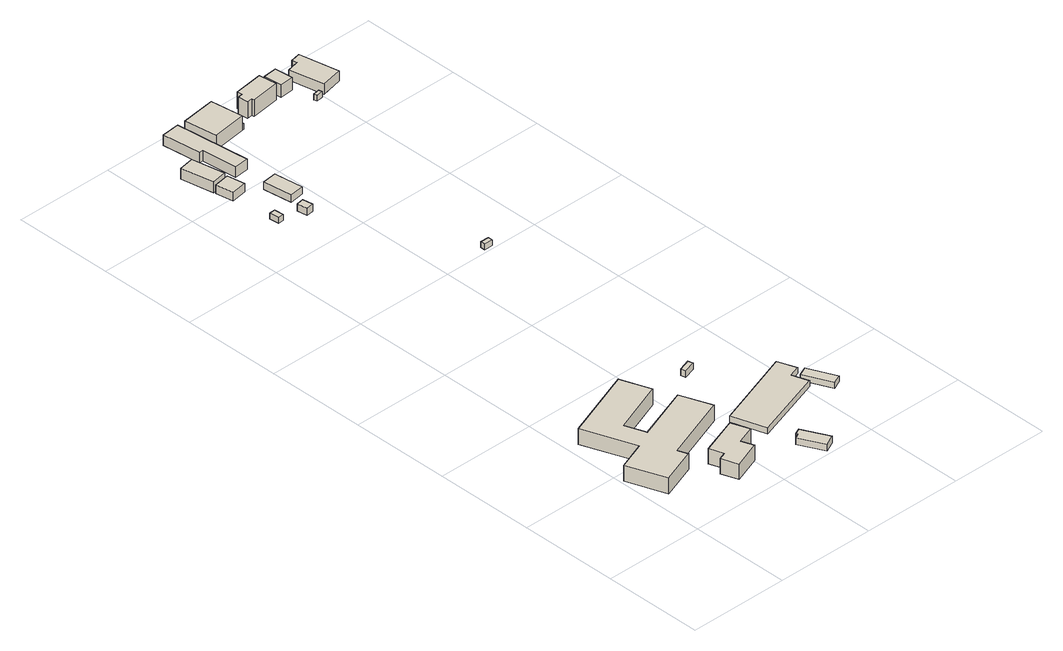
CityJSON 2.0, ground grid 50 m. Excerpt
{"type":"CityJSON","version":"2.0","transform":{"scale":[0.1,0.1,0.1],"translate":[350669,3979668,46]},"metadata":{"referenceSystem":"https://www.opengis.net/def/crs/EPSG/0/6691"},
"CityObjects":{
"building1":{"type":"Building","attributes":{"measuredHeight":9.7},"geometry":[{"type":"Solid","lod":"1","boundaries":[[[[0,1,2,3,4,5,6,7,8,9,10,11]],[[10,12,13,11]],[[9,14,12,10]],[[8,15,14,9]],[[7,16,15,8]],[[6,17,16,7]],[[5,18,17,6]],[[4,19,18,5]],[[3,20,19,4]],[[2,21,20,3]],[[1,22,21,2]],[[0,23,22,1]],[[11,13,23,0]],[[12,14,15,16,17,18,19,20,21,22,23,13]]]]}]},
"building2":{"type":"Building","attributes":{"measuredHeight":8.8},"geometry":[{"type":"Solid","lod":"1","boundaries":[[[[24,25,26,27,28,29,30,31]],[[30,32,33,31]],[[29,34,32,30]],[[28,35,34,29]],[[27,36,35,28]],[[26,37,36,27]],[[25,38,37,26]],[[24,39,38,25]],[[31,33,39,24]],[[32,34,35,36,37,38,39,33]]]]}]},
"building3":{"type":"Building","attributes":{"measuredHeight":3.9},"geometry":[{"type":"Solid","lod":"1","boundaries":[[[[40,41,42,43,44,45]],[[44,46,47,45]],[[43,48,46,44]],[[42,49,48,43]],[[41,50,49,42]],[[40,51,50,41]],[[45,47,51,40]],[[46,48,49,50,51,47]]]]}]},
"building4":{"type":"Building","attributes":{"measuredHeight":3},"geometry":[{"type":"Solid","lod":"1","boundaries":[[[[52,53,54,55,56,57]],[[56,58,59,57]],[[55,60,58,56]],[[54,61,60,55]],[[53,62,61,54]],[[52,63,62,53]],[[57,59,63,52]],[[58,60,61,62,63,59]]]]}]},
"building5":{"type":"Building","attributes":{"measuredHeight":3.2},"geometry":[{"type":"Solid","lod":"1","boundaries":[[[[64,65,66,67]],[[66,68,69,67]],[[65,70,68,66]],[[64,71,70,65]],[[67,69,71,64]],[[68,70,71,69]]]]}]},
"building6":{"type":"Building","attributes":{"measuredHeight":3},"geometry":[{"type":"Solid","lod":"1","boundaries":[[[[72,73,74,75]],[[74,76,77,75]],[[73,78,76,74]],[[72,79,78,73]],[[75,77,79,72]],[[76,78,79,77]]]]}]},
"building7":{"type":"Building","attributes":{"measuredHeight":4.5},"geometry":[{"type":"Solid","lod":"1","boundaries":[[[[80,81,82,83]],[[82,84,85,83]],[[81,86,84,82]],[[80,87,86,81]],[[83,85,87,80]],[[84,86,87,85]]]]}]},
"building8":{"type":"Building","attributes":{"measuredHeight":5.6},"geometry":[{"type":"Solid","lod":"1","boundaries":[[[[88,89,90,91]],[[90,92,93,91]],[[89,94,92,90]],[[88,95,94,89]],[[91,93,95,88]],[[92,94,95,93]]]]}]},
"building9":{"type":"Building","attributes":{"measuredHeight":3.7},"geometry":[{"type":"Solid","lod":"1","boundaries":[[[[96,97,98,99]],[[98,100,101,99]],[[97,102,100,98]],[[96,103,102,97]],[[99,101,103,96]],[[100,102,103,101]]]]}]},
"building10":{"type":"Building","attributes":{"measuredHeight":3},"geometry":[{"type":"Solid","lod":"1","boundaries":[[[[104,105,106,107]],[[106,108,109,107]],[[105,110,108,106]],[[104,111,110,105]],[[107,109,111,104]],[[108,110,111,109]]]]}]},
"building11":{"type":"Building","attributes":{"measuredHeight":4.3},"geometry":[{"type":"Solid","lod":"1","boundaries":[[[[112,113,114,115]],[[114,116,117,115]],[[113,118,116,114]],[[112,119,118,113]],[[115,117,119,112]],[[116,118,119,117]]]]}]},
"building12":{"type":"Building","attributes":{"measuredHeight":5.4},"geometry":[{"type":"Solid","lod":"1","boundaries":[[[[120,121,122,123,124,125]],[[124,126,127,125]],[[123,128,126,124]],[[122,129,128,123]],[[121,130,129,122]],[[120,131,130,121]],[[125,127,131,120]],[[126,128,129,130,131,127]]]]}]},
"building13":{"type":"Building","attributes":{"measuredHeight":3},"geometry":[{"type":"Solid","lod":"1","boundaries":[[[[132,133,134,135]],[[134,136,137,135]],[[133,138,136,134]],[[132,139,138,133]],[[135,137,139,132]],[[136,138,139,137]]]]}]},
"building14":{"type":"Building","attributes":{"measuredHeight":7.4},"geometry":[{"type":"Solid","lod":"1","boundaries":[[[[140,141,142,143]],[[142,144,145,143]],[[141,146,144,142]],[[140,147,146,141]],[[143,145,147,140]],[[144,146,147,145]]]]}]},
"building15":{"type":"Building","attributes":{"measuredHeight":3},"geometry":[{"type":"Solid","lod":"1","boundaries":[[[[148,149,141,140]],[[141,150,151,140]],[[149,152,150,141]],[[148,153,152,149]],[[140,151,153,148]],[[150,152,153,151]]]]}]},
"building16":{"type":"Building","attributes":{"measuredHeight":9.9},"geometry":[{"type":"Solid","lod":"1","boundaries":[[[[154,155,156,157,158,159,160,161]],[[160,162,163,161]],[[159,164,162,160]],[[158,165,164,159]],[[157,166,165,158]],[[156,167,166,157]],[[155,168,167,156]],[[154,169,168,155]],[[161,163,169,154]],[[162,164,165,166,167,168,169,163]]]]}]},
"building17":{"type":"Building","attributes":{"measuredHeight":8.3},"geometry":[{"type":"Solid","lod":"1","boundaries":[[[[170,171,172,173]],[[172,174,175,173]],[[171,176,174,172]],[[170,177,176,171]],[[173,175,177,170]],[[174,176,177,175]]]]}]},
"building18":{"type":"Building","attributes":{"measuredHeight":3},"geometry":[{"type":"Solid","lod":"1","boundaries":[[[[178,179,180,181]],[[180,182,183,181]],[[179,184,182,180]],[[178,185,184,179]],[[181,183,185,178]],[[182,184,185,183]]]]}]},
"building19":{"type":"Building","attributes":{"measuredHeight":5.7},"geometry":[{"type":"Solid","lod":"1","boundaries":[[[[186,187,188,189,190,191]],[[190,192,193,191]],[[189,194,192,190]],[[188,195,194,189]],[[187,196,195,188]],[[186,197,196,187]],[[191,193,197,186]],[[192,194,195,196,197,193]]]]}]}
},
"vertices":[
[406,888,23],[461,739,23],[196,640,23],[234,537,23],[506,638,23],[564,482,23],[233,359,23],[251,311,23],[74,245,23],[2,439,23],[144,492,23],[47,754,23],[144,492,104],[47,754,104],[2,439,104],[74,245,104],[251,311,104],[233,359,104],[564,482,104],[506,638,104],[234,537,104],[196,640,104],[461,739,104],[406,888,104],
[528,352,23],[561,261,23],[470,228,23],[493,167,23],[354,116,23],[324,199,23],[363,213,23],[338,283,23],[363,213,100],[338,283,100],[324,199,100],[354,116,100],[493,167,100],[470,228,100],[561,261,100],[528,352,100],
[753,5,22],[692,129,22],[717,142,22],[713,150,22],[743,165,22],[809,33,22],[743,165,56],[809,33,56],[713,150,56],[717,142,56],[692,129,56],[753,5,56],
[1014,577,19],[1047,484,19],[991,465,19],[1018,384,19],[663,265,19],[608,436,19],[663,265,49],[608,436,49],[1018,384,49],[991,465,49],[1047,484,49],[1014,577,49],
[745,824,24],[752,801,24],[692,781,24],[685,805,24],[692,781,57],[685,805,57],[752,801,57],[745,824,57],
[265,2782,17],[268,2735,17],[240,2733,17],[236,2780,17],[240,2733,47],[236,2780,47],[268,2735,47],[265,2782,47],
[276,3076,17],[291,2988,17],[214,2975,17],[199,3063,17],[214,2975,62],[199,3063,62],[291,2988,62],[276,3076,62],
[242,3251,16],[273,3087,16],[197,3073,16],[166,3237,16],[197,3073,72],[166,3237,72],[273,3087,72],[242,3251,72],
[390,2745,19],[398,2694,19],[361,2688,19],[354,2739,19],[361,2688,56],[354,2739,56],[398,2694,56],[390,2745,56],
[1070,465,16],[1133,326,16],[1087,305,16],[1024,445,16],[1087,305,46],[1024,445,46],[1133,326,46],[1070,465,46],
[433,2955,18],[452,2810,18],[379,2800,18],[360,2946,18],[379,2800,56],[360,2946,56],[452,2810,56],[433,2955,56],
[368,3465,17],[408,3093,17],[336,3085,17],[317,3264,17],[299,3262,17],[278,3456,17],[299,3262,71],[278,3456,71],[317,3264,71],[336,3085,71],[408,3093,71],[368,3465,71],
[767,2031,15],[767,2008,15],[724,2009,15],[725,2032,15],[724,2009,45],[725,2032,45],[767,2008,45],[767,2031,45],
[567,3470,14],[589,3308,14],[414,3284,14],[392,3447,14],[414,3284,88],[392,3447,88],[589,3308,88],[567,3470,88],
[574,3472,14],[597,3309,14],[589,3308,44],[567,3470,44],[597,3309,44],[574,3472,44],
[826,3452,13],[838,3363,13],[691,3344,13],[689,3357,13],[663,3354,13],[657,3404,13],[683,3407,13],[680,3433,13],[683,3407,98],[680,3433,98],[657,3404,98],[663,3354,98],[689,3357,98],[691,3344,98],[838,3363,98],[826,3452,98],
[925,3459,14],[934,3367,14],[864,3360,14],[855,3452,14],[864,3360,78],[855,3452,78],[934,3367,78],[925,3459,78],
[985,3264,11],[988,3247,11],[955,3242,11],[952,3259,11],[955,3242,41],[952,3259,41],[988,3247,41],[985,3264,41],
[1039,3447,8],[1033,3472,8],[1083,3482,8],[1122,3283,8],[1012,3260,8],[976,3433,8],[1012,3260,60],[976,3433,60],[1122,3283,60],[1083,3482,60],[1033,3472,60],[1039,3447,60]
]}
